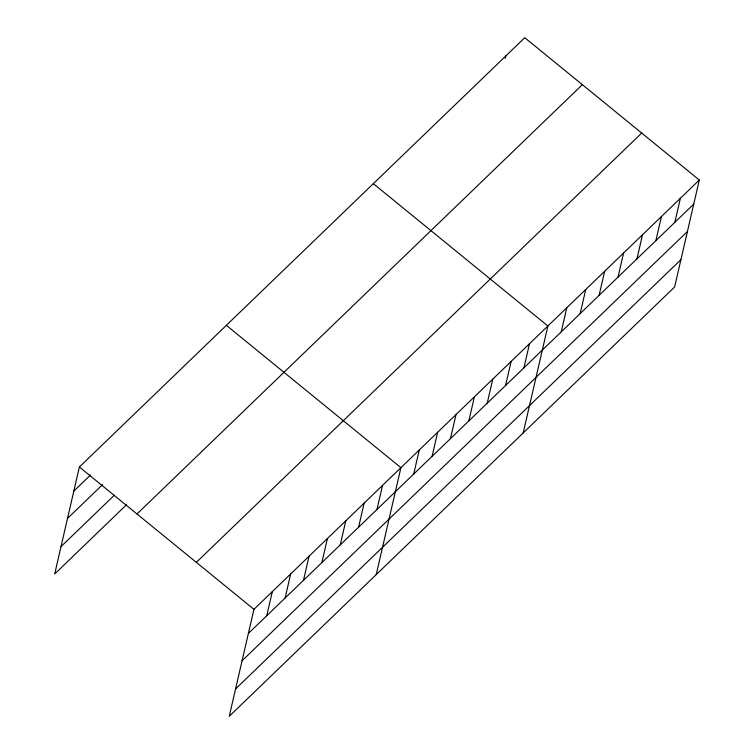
<?xml version="1.0" encoding="UTF-8"?>
<svg xmlns="http://www.w3.org/2000/svg" width="754" height="754" viewBox="0 0 754 754"><rect width="100%" height="100%" fill="white"/><g stroke="black" fill="none" stroke-linecap="round" stroke-linejoin="round"><path stroke-width="1.13" d="M699.307 180.027L253.938 609.345L229.244 716.3L674.613 286.991L699.307 180.027L524.756 37.7L79.387 467.009L54.693 573.973L126.512 504.746M266.746 615.726L272.307 591.636M285.116 598.016L290.676 573.926M303.494 580.307L309.055 556.216M321.864 562.597L327.424 538.507M340.233 544.888L345.794 520.797M358.602 527.178L364.163 503.088M376.972 509.468L382.542 485.378M376.218 574.623L400.911 467.668L226.36 325.342M505.293 58.237L505.83 55.947M413.72 474.049L419.281 449.959M432.089 456.34L437.65 432.249M450.458 438.63L456.019 414.54M468.837 420.921L474.398 396.83M487.207 403.211L492.767 379.121M505.576 385.511L511.137 361.42M523.945 367.801L529.506 343.711M523.191 432.956L547.885 326.001L373.334 183.665M561.249 331.845L566.81 307.755M580.175 313.598L585.735 289.508M599.1 295.351L604.67 271.261M618.035 277.104L623.596 253.014M636.96 258.858L642.521 234.767M655.886 240.611L661.447 216.521M674.821 222.364L680.381 198.274M73.826 491.099L90.527 475.001M67.511 518.45L102.582 484.643M61.008 546.622L114.448 495.105M136.992 513.983L582.361 84.665M196.332 562.371L641.701 133.062M248.377 633.435L693.746 204.127M242.062 660.777L687.431 231.469M235.559 688.958L680.928 259.64M79.387 467.009L253.938 609.345"/></g></svg>
